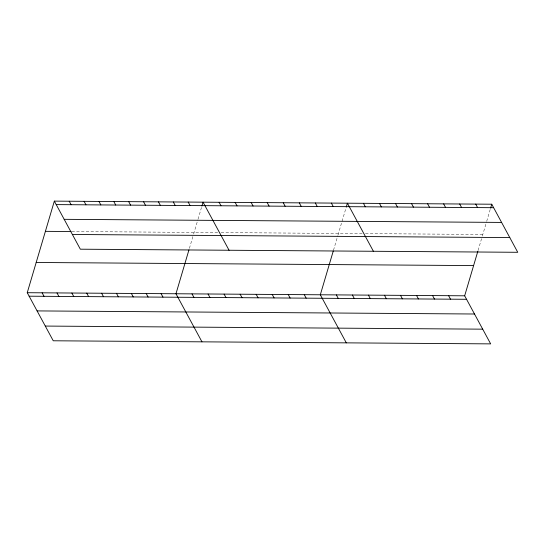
<?xml version="1.0" encoding="UTF-8"?>
<svg xmlns="http://www.w3.org/2000/svg" width="545" height="545" viewBox="0 0 545 545"><rect width="100%" height="100%" fill="white"/><g stroke="black" fill="none" stroke-linecap="round" stroke-linejoin="round"><path stroke-width="0.41" stroke-dasharray="2.73 2.04" d="M189.401 248.363L193.414 234.793M193.652 233.996L197.787 219.996M198.019 219.219L201.916 206.044M333.513 250.189L337.764 235.815M337.995 235.018L346.034 207.849M478.094 250.414L482.107 236.837M482.345 236.04L486.487 222.047M486.712 221.27L490.609 208.095M71.838 231.53L217.755 232.565M221.134 232.586L362.105 233.587M365.484 233.614L482.816 234.445"/><path stroke-width="0.82" d="M477.856 251.211L464.667 295.806L490.663 343.881L53.246 340.782L27.25 292.706L54.337 201.119L491.754 204.218L517.75 252.294L80.333 249.194L54.337 201.119M188.924 249.964L175.974 293.762L201.963 341.838M201.916 206.044L203.06 202.175L229.057 250.244M333.274 250.986L320.317 294.784L346.313 342.859M346.266 207.073L347.41 203.196L373.4 251.272M490.609 208.095L491.754 204.218M56.224 204.607L493.641 207.706M64.181 219.322L501.598 222.421M45.398 231.339L71.013 231.523M72.376 234.479L509.793 237.579M36.188 262.479L473.605 265.585M27.25 292.706L464.667 295.806M29.137 296.194L466.554 299.294M37.094 310.909L474.511 314.009M45.29 326.067L482.707 329.166M475.717 204.109L477.604 207.591M459.68 203.994L461.567 207.482M443.644 203.878L445.524 207.366M427.6 203.762L429.487 207.25M411.564 203.653L413.451 207.141M448.63 295.697L450.511 299.185M395.527 203.537L397.407 207.025M432.587 295.581L434.474 299.069M379.483 203.421L381.371 206.909M416.55 295.465L418.437 298.953M363.447 203.312L365.334 206.8M400.514 295.356L402.401 298.837M384.477 295.24L386.357 298.728M331.374 203.081L333.254 206.569M368.434 295.124L370.321 298.612M315.33 202.972L317.217 206.453M352.397 295.015L354.284 298.497M299.294 202.856L301.181 206.344M336.36 294.899L338.241 298.387M283.257 202.74L285.137 206.228M267.214 202.624L269.101 206.112M304.28 294.668L306.167 298.156M251.177 202.515L253.064 206.003M288.244 294.559L290.131 298.047M235.14 202.399L237.027 205.887M272.2 294.443L274.087 297.931M219.097 202.284L220.984 205.772M256.164 294.327L258.051 297.815M240.127 294.218L242.014 297.706M188.189 202.066L190.076 205.554M224.09 294.102L225.971 297.59M173.317 201.963L175.204 205.451M158.445 201.854L160.332 205.342M208.047 293.987L209.934 297.475M143.573 201.752L145.461 205.24M192.01 293.878L193.897 297.359M128.702 201.643L130.589 205.131M113.83 201.541L115.717 205.029M161.102 293.653L162.982 297.141M98.958 201.432L100.839 204.92M146.23 293.551L148.111 297.039M84.087 201.33L85.967 204.818M131.352 293.442L133.239 296.93M69.215 201.221L71.095 204.709M116.48 293.339L118.367 296.827M101.608 293.23L103.495 296.718M86.737 293.128L88.624 296.616M71.865 293.026L73.752 296.507M56.993 292.917L58.88 296.405M42.122 292.815L44.009 296.296"/></g></svg>
